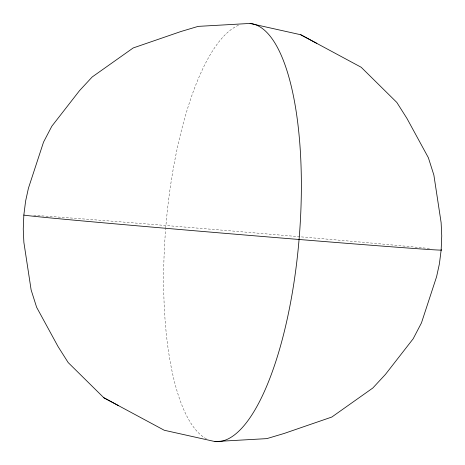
<?xml version="1.0" encoding="UTF-8"?>
<svg xmlns="http://www.w3.org/2000/svg" width="465" height="465" viewBox="0 0 465 465"><rect width="100%" height="100%" fill="white"/><g stroke="black" fill="none" stroke-linecap="round" stroke-linejoin="round"><path stroke-width="0.35" stroke-dasharray="2.33 1.74" d="M33.701 215.353A209.802 1.465 4.8 0 1 231.518 230.948A209.802 1.465 4.8 0 1 430.683 248.67M206.408 438.861A209.802 66.919 -85.3 0 1 165.639 229.135M165.697 228.408A209.802 66.919 -85.3 0 1 239.138 25.029"/><path stroke-width="0.7" d="M23.837 215.068L23.25 229.135L23.878 242.37L31.126 289.939L36.625 307.272L58.079 346.617L68.186 362.578L103.8 397.732L164.25 430.253L214.946 441.558L266.834 438.623L284.057 433.49L331.83 417.035L372.831 388.008L385.421 374.43L413.176 338.776L421.464 322.89L436.583 276.739L439.396 263.87L441.163 249.932L441.75 235.865L441.122 222.63L433.874 175.061L428.375 157.728L406.922 118.383L396.814 102.422L361.2 67.268L300.75 34.747L250.054 23.442L198.166 26.377L180.943 31.51L133.17 47.965L92.169 76.992L79.579 90.57L51.824 126.224L43.536 142.11L28.417 188.261L25.604 201.13L23.837 215.068A209.802 1.465 4.8 0 0 245.503 235.058A209.802 1.465 4.8 0 0 441.163 249.932M300.75 34.747L316.816 43.373M103.8 397.732L118.203 405.463M250.054 23.442A209.802 66.919 -85.3 0 1 299.065 239.481A209.802 66.919 -85.3 0 1 214.946 441.558"/></g></svg>
